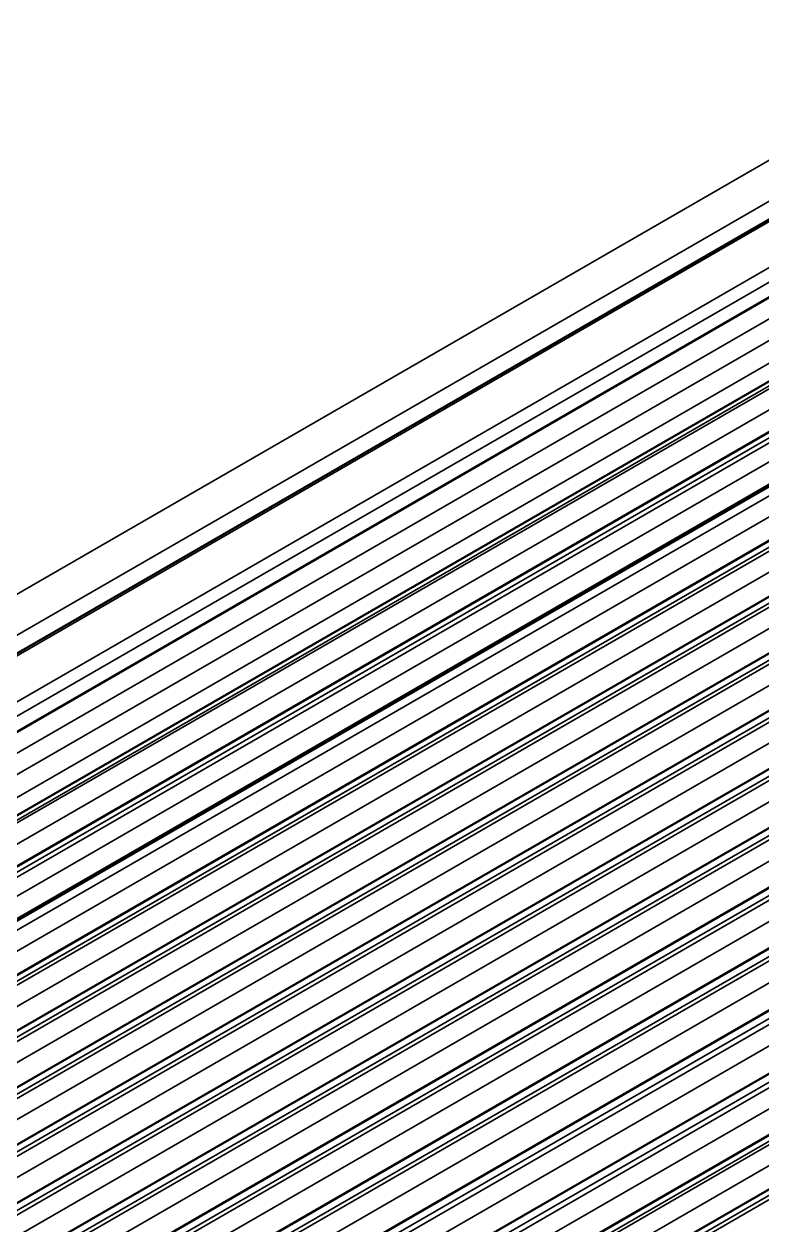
# Model space of a CAD drawing. Header units: millimetres. Extents: x 0 to 3000, y 0 to 3000.
# Drawn here: x 998.9 to 1038.6, y 900.9 to 965.4 of the extents above; entities that cross this region are included whole.
import ezdxf

# ---------------------------------------------------------------- set-up
doc = ezdxf.new("R2010")
doc.units = ezdxf.units.MM
doc.layers.add('Visible (ANSI)', color=7, linetype='Continuous', lineweight=50)
doc.layers.add('Visible Narrow (ANSI)', color=7, linetype='Continuous', lineweight=35)

msp = doc.modelspace()

# ---------------------------------------------------------------- linework, layer by layer
at = {"layer": 'Visible (ANSI)'}
for p, q in [((1054.0235, 963.5751), (346.9168, 555.3268)), ((1053.3424, 958.9823), (346.5633, 550.9233)), ((1053.0309, 954.2989), (346.2936, 546.2639)), ((1052.9137, 951.4911), (346.1809, 543.4588)), ((1052.8443, 948.5341), (345.9653, 540.4174)), ((1052.8455, 948.6208), (346.1149, 540.5897)), ((1052.8285, 945.5993), (346.1933, 537.6233)), ((1052.8648, 942.6194), (346.2588, 534.6602)), ((1052.9531, 939.6247), (346.3639, 531.6753)), ((1053.0925, 936.6155), (346.5087, 528.6691)), ((1053.3085, 933.6072), (346.6931, 525.6426)), ((1053.6608, 930.6351), (492.1819, 606.4651)), ((1054.0178, 927.6239), (499.57, 607.5133)), ((1054.3794, 924.5743), (878.9383, 823.2834)), ((1054.7487, 921.4592), (884.0781, 822.9225)), ((1055.127, 918.2683), (887.9285, 821.7362)), ((1055.3853, 915.1171), (890.7021, 820.0372)), ((1055.3899, 912.2042), (892.3579, 818.0776))]:
    msp.add_line(p, q, dxfattribs=at)
at = {"layer": 'Visible Narrow (ANSI)'}
for p, q in [((345.9786, 557.9682), (1051.6712, 965.4)), ((1052.7139, 963.7976), (347.0214, 556.3658)), ((346.8153, 555.1406), (1053.922, 963.3889)), ((1053.5356, 960.7015), (346.6113, 552.5585)), ((1053.4167, 959.8507), (346.7814, 551.873)), ((1053.2474, 957.7684), (346.6102, 549.7913)), ((1053.1632, 956.5664), (346.6631, 548.6683)), ((1053.0847, 955.2933), (346.7163, 547.4713)), ((1053.01, 953.8778), (346.0826, 545.733)), ((1053.0175, 954.0303), (346.0947, 545.8883)), ((1052.9584, 952.7112), (346.416, 544.7888)), ((1052.8953, 950.8947), (345.977, 542.7552)), ((1052.9037, 951.176), (345.979, 543.0329)), ((1052.8687, 949.8644), (346.296, 541.9245)), ((1052.8376, 948.0136), (345.9661, 539.9012)), ((1052.829, 946.8831), (346.3332, 538.9876)), ((1052.83, 945.2597), (345.9923, 537.1666)), ((1052.8313, 945.0405), (345.9946, 536.9483)), ((1052.8426, 943.9149), (346.3715, 536.0336)), ((1052.8724, 942.2743), (346.0585, 534.1947)), ((1052.8776, 942.0526), (346.0628, 533.9731)), ((1052.9083, 940.9314), (346.4496, 533.0572)), ((1052.9672, 939.2632), (346.163, 531.1896)), ((1052.9762, 939.0403), (346.1724, 530.967)), ((1053.0253, 937.9329), (346.5674, 530.0592)), ((1053.1131, 936.2446), (346.3084, 528.1707)), ((1053.126, 936.0202), (346.3208, 527.946)), ((1053.1929, 934.9197), (346.7249, 527.0402)), ((1053.3524, 933.2365), (346.4936, 525.1313)), ((1053.3786, 933.016), (346.5089, 524.9047)), ((1053.5053, 931.947), (346.9221, 524.001)), ((1053.7063, 930.2518), (493.5255, 606.8312)), ((1053.7328, 930.0279), (494.2018, 606.9825)), ((1053.8599, 928.9562), (496.89, 607.3895)), ((1054.0648, 927.2278), (500.2819, 607.501)), ((1054.0917, 927.0005), (500.6764, 607.486)), ((1054.2191, 925.9265), (875.785, 822.9075)), ((1054.3944, 924.1459), (879.7343, 823.3058)), ((1054.4173, 923.9273), (880.1369, 823.3065)), ((1054.5849, 922.841), (882.0237, 823.2128)), ((1054.7417, 921.0039), (884.6531, 822.8032)), ((1054.776, 920.7109), (885.0388, 822.7131)), ((1054.9611, 919.6678), (886.3731, 822.3335)), ((1055.1773, 917.8437), (888.3628, 821.5333)), ((888.6572, 821.3852), (1055.2126, 917.546)), ((1055.3167, 916.4904), (889.6243, 820.8279)), ((1055.3895, 914.7901), (890.9291, 819.8388)), ((891.062, 819.7159), (1055.3895, 914.5904)), ((1055.3899, 913.4716), (891.7401, 818.9883)), ((1055.3895, 911.8744), (892.4892, 817.8239)), ((892.5743, 817.6392), (1055.3895, 911.6406))]:
    msp.add_line(p, q, dxfattribs=at)

doc.saveas('drawing.dxf')
